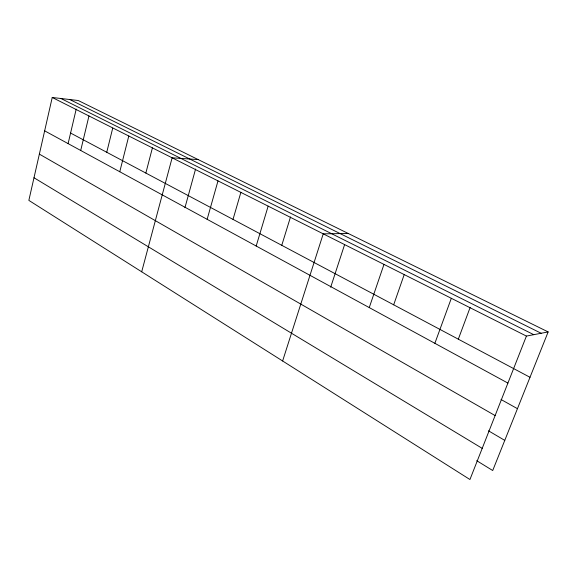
<?xml version="1.0" encoding="UTF-8"?>
<svg xmlns="http://www.w3.org/2000/svg" width="577" height="577" viewBox="0 0 577 577"><rect width="100%" height="100%" fill="white"/><g stroke="black" fill="none" stroke-linecap="round" stroke-linejoin="round"><path stroke-width="0.87" d="M548.15 331.926L78.227 100.513L52.233 97.477L28.85 200.392L469.938 479.523L526.412 336.081L548.15 331.926L492.708 470.529L476.71 460.684M68.122 143.529L76.214 109.082M80.708 150.474L88.959 115.963M106.745 152.278L112.717 128.137M119.771 171.744L128.794 136.006M145.851 173.064L152.422 147.842M141.69 271.796L172.126 157.809L198.171 159.584M184.936 207.727L195.581 169.018M207.136 219.318L217.998 180.889M233.014 219.404L240.905 192.256M256.188 246.026L268.154 206.133M281.771 245.326L290.512 216.938M282.622 360.986L323.228 233.844L348.248 233.483M330.679 287.209L344.613 244.598M369.251 307.584L383.979 264.41M393.68 304.815L404.16 274.724M434.863 343.308L451.322 298.302M458.318 339.175L470.161 307.382M69.788 99.532L541.154 333.261M60.953 98.501L533.768 334.674M52.233 97.477L526.412 336.081M70.582 133.049L530.003 377.286M44.653 130.842L507.904 383.085M501.024 399.5L517.446 408.682M39.366 154.117L495.116 415.577M488.474 430.803L504.767 440.381M33.993 177.759L482.206 448.358"/></g></svg>
